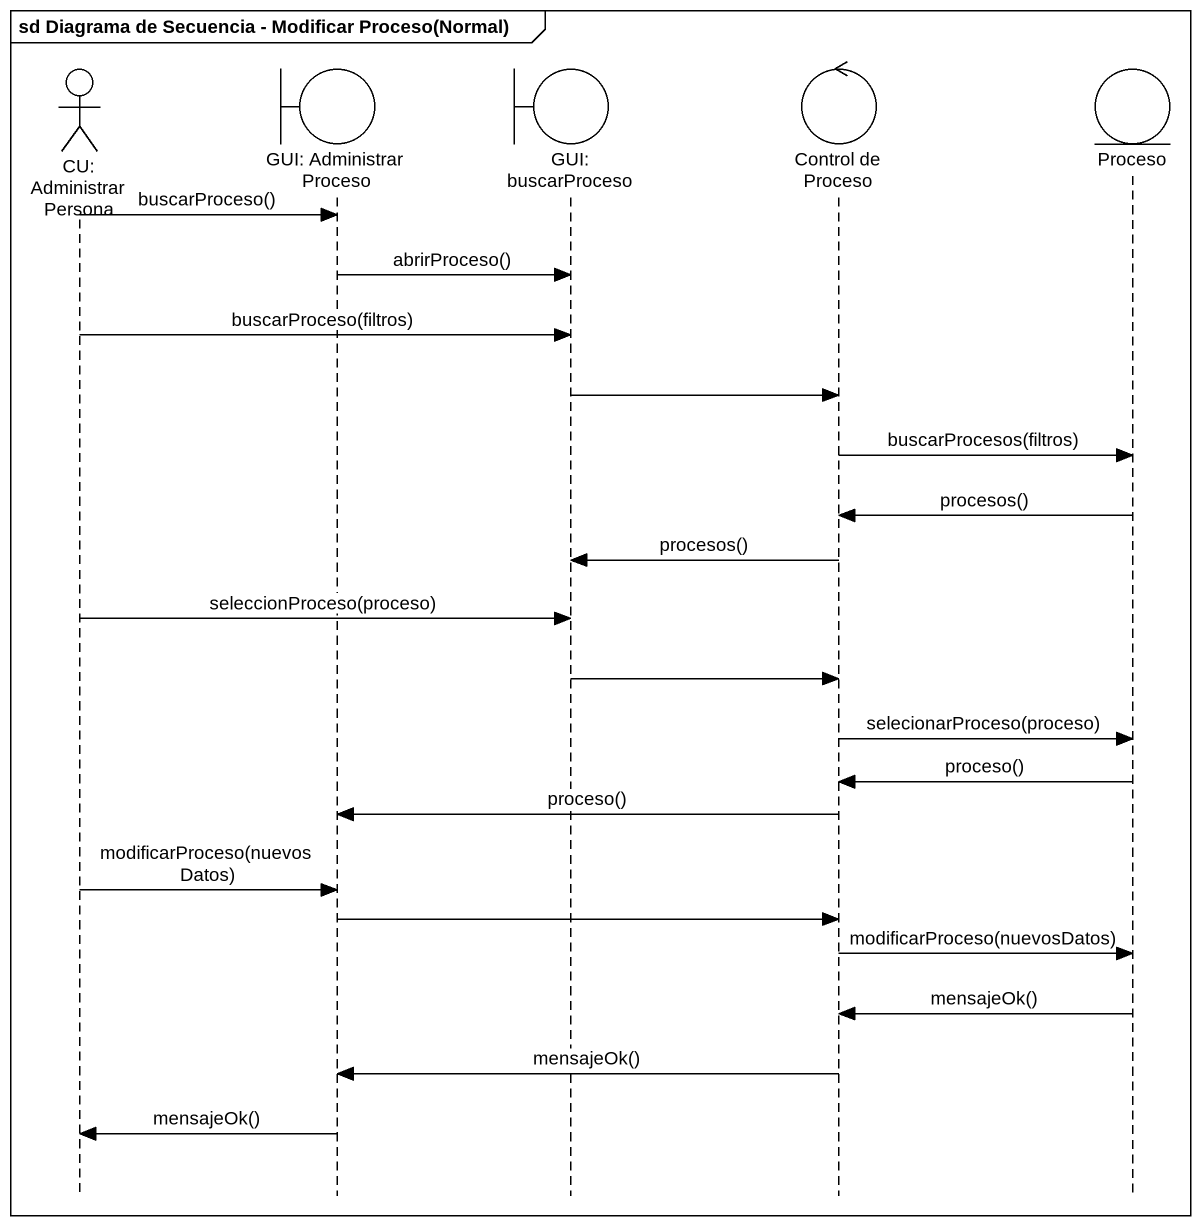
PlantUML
@startuml
mainframe sd Diagrama de Secuencia - Modificar Proceso(Normal)
hide footbox
actor "CU: AdministrarPersona" as CU_AdministrarPersona
boundary "GUI: Administrar Proceso" as GUI_Administrar_Proceso
boundary "GUI: buscarProceso" as GUI_buscarProceso
control "Control de Proceso" as Control_de_Proceso
entity Proceso

CU_AdministrarPersona -> GUI_Administrar_Proceso : buscarProceso()
GUI_Administrar_Proceso -> GUI_buscarProceso : abrirProceso()
CU_AdministrarPersona -> GUI_buscarProceso : buscarProceso(filtros)
GUI_buscarProceso -> Control_de_Proceso
Control_de_Proceso -> Proceso : buscarProcesos(filtros)
Proceso -> Control_de_Proceso : procesos()
Control_de_Proceso -> GUI_buscarProceso : procesos()
CU_AdministrarPersona -> GUI_buscarProceso : seleccionProceso(proceso)
GUI_buscarProceso -> Control_de_Proceso
Control_de_Proceso -> Proceso : selecionarProceso(proceso)
Proceso -> Control_de_Proceso : proceso()
Control_de_Proceso -> GUI_Administrar_Proceso : proceso()
CU_AdministrarPersona -> GUI_Administrar_Proceso : modificarProceso(nuevosDatos)
GUI_Administrar_Proceso -> Control_de_Proceso
Control_de_Proceso -> Proceso : modificarProceso(nuevosDatos)
Proceso -> Control_de_Proceso : mensajeOk()
Control_de_Proceso -> GUI_Administrar_Proceso : mensajeOk()
GUI_Administrar_Proceso -> CU_AdministrarPersona : mensajeOk()
@enduml
